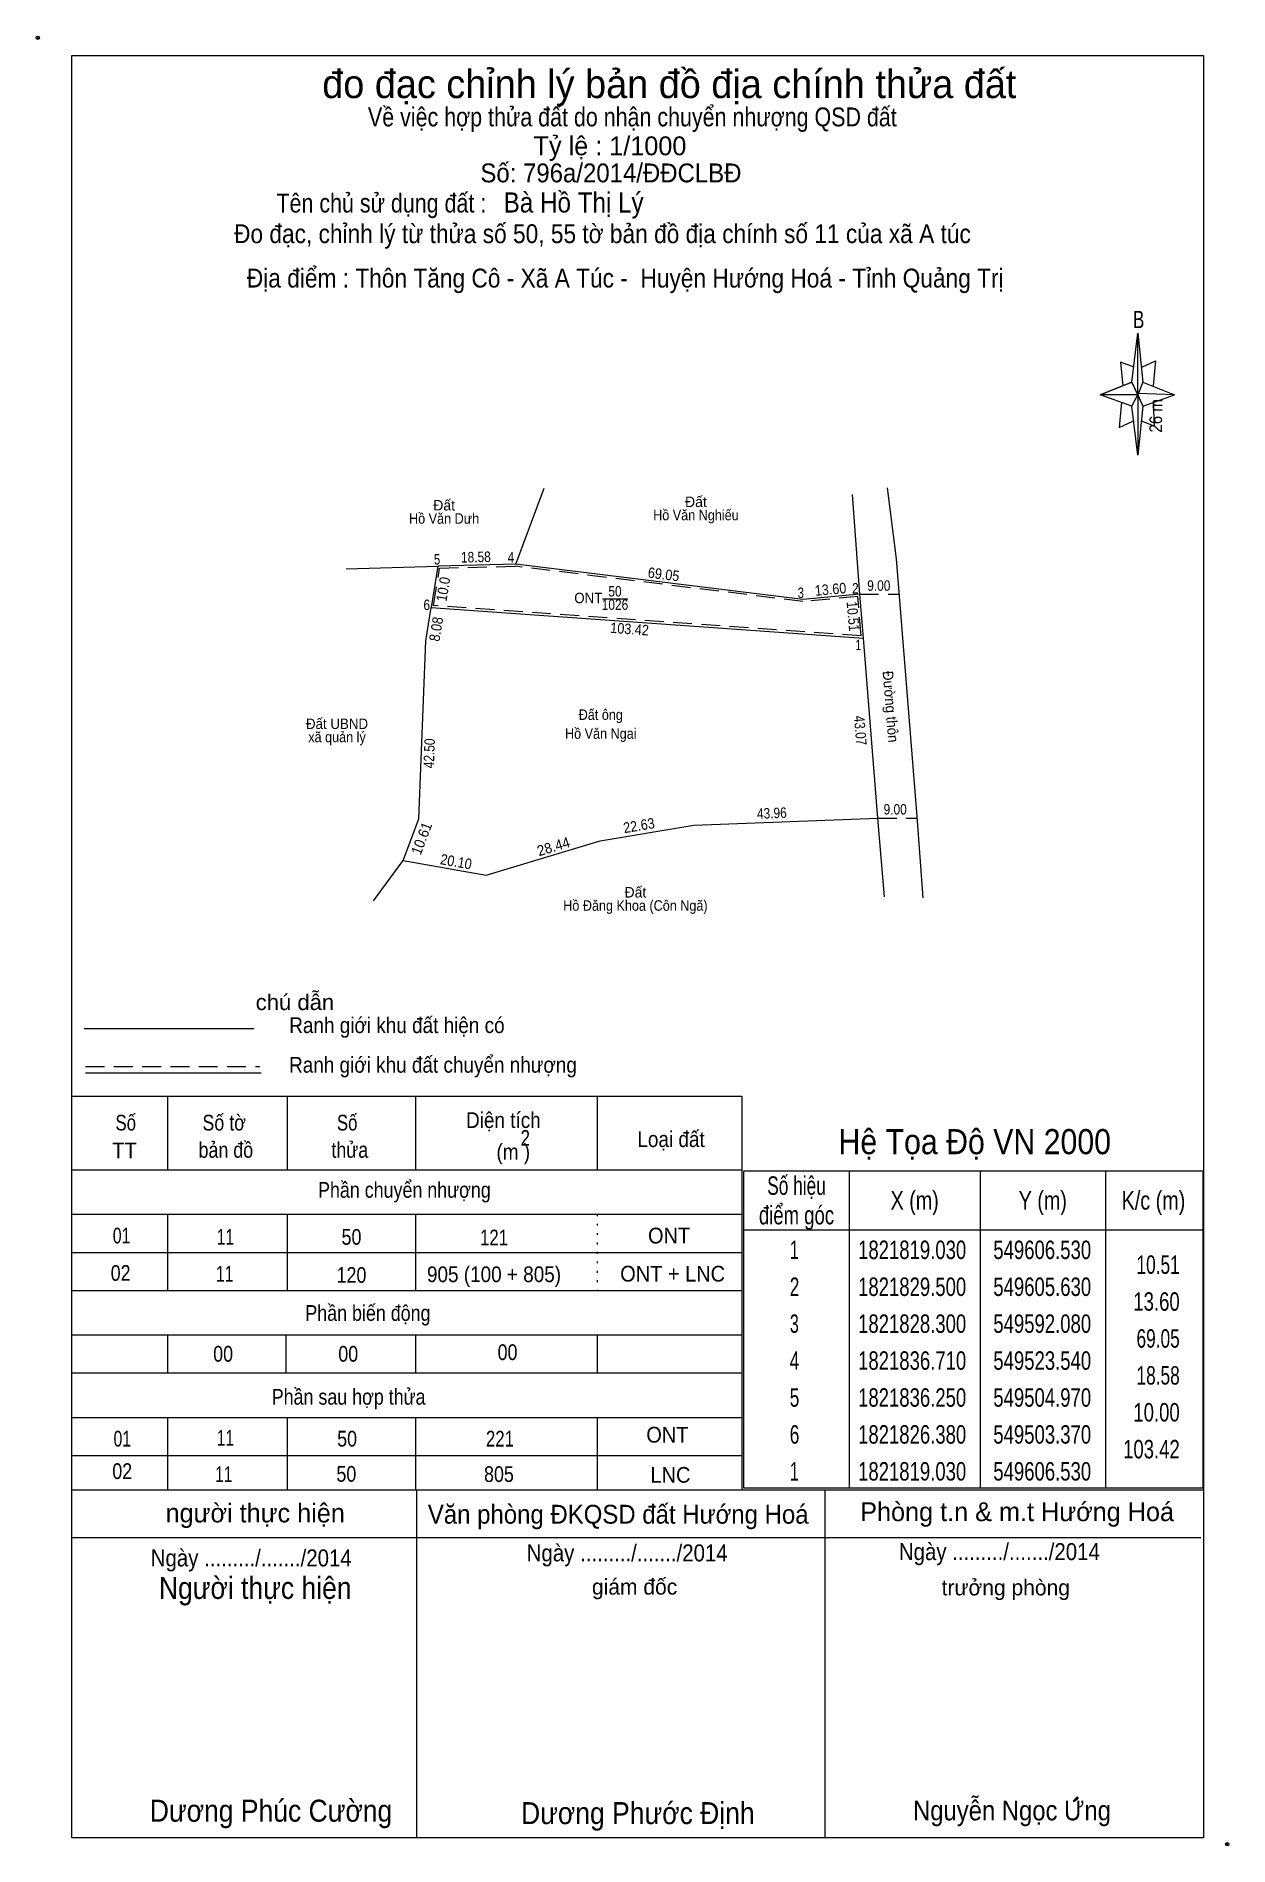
# Model space of a CAD drawing. Header units: metres. Extents: x 549409 to 549694, y 1821531 to 1821963.
import ezdxf
from ezdxf.enums import TextEntityAlignment as Align

# ---------------------------------------------------------------- set-up
doc = ezdxf.new("R2010")
doc.units = ezdxf.units.M
doc.header["$LTSCALE"] = 1.5
doc.header["$PDMODE"] = 32
doc.header["$PDSIZE"] = 0.75
doc.linetypes.add('DOTTED', pattern=[1.5, 0.3, -1.2])
doc.linetypes.add('MEDIUM_DASHED', pattern=[4.5, 3, -1.5])
doc.layers.add('6', color=7, linetype='Continuous', lineweight=13)

msp = doc.modelspace()

# ---------------------------------------------------------------- hatches: boundary and pattern name
at = {"layer": '6'}
msp.add_hatch(color=256, dxfattribs=at).paths.add_polyline_path([(549657.6, 1821542.08), (549657.7, 1821542.18), (549657.74, 1821542.3), (549657.66, 1821542.4), (549657.56, 1821542.44), (549657.44, 1821542.4), (549657.34, 1821542.36), (549656.58, 1821541.53), (549656.78, 1821541.53)])

# ---------------------------------------------------------------- linework, layer by layer
for p, q in [((549670.5, 1821880.12), (549672, 1821891.82)), ((549670.5, 1821874.42), (549663, 1821877.12)), ((549673.2, 1821880.12), (549680.7, 1821877.12)), ((549673.2, 1821874.42), (549672, 1821862.72)), ((549675.6, 1821875.32), (549675.9, 1821869.62)), ((549675.9, 1821869.62), (549672.9, 1821870.82)), ((549523.54, 1821836.71), (549530.3, 1821854.84)), ((549605.63, 1821829.5), (549603.89, 1821853.33)), ((549483.07, 1821835.61), (549504.97, 1821836.25)), ((549544.26, 1821828.43), (549550.27, 1821828.43)), ((549502.07, 1821818.4), (549503.37, 1821826.38)), ((549606.53, 1821819.03), (549606.45, 1821820.03)), ((549609.97, 1821776.1), (549606.53, 1821819.03)), ((549611.56, 1821757.31), (549609.97, 1821776.1)), ((549420.58, 1821725.92), (549461.09, 1821725.92)), ((549420.92, 1821715.34), (549462.84, 1821715.34)), ((549417.76, 1821709.72), (549577.5, 1821709.72)), ((549440.48, 1821709.72), (549440.48, 1821692.16)), ((549469.01, 1821709.72), (549469.01, 1821692.16)), ((549499.66, 1821709.72), (549499.66, 1821692.16)), ((549542.99, 1821709.72), (549542.99, 1821692.16)), ((549577.5, 1821709.72), (549577.5, 1821615.82)), ((549417.58, 1821692.16), (549577.5, 1821692.16)), ((549603.06, 1821691.92), (549603.06, 1821616.16)), ((549634.39, 1821691.92), (549634.39, 1821616.16)), ((549664.22, 1821691.92), (549664.22, 1821616.16)), ((549417.58, 1821681.56), (549577.5, 1821681.56)), ((549440.48, 1821681.56), (549440.48, 1821663.38)), ((549469.01, 1821681.56), (549469.01, 1821663.38)), ((549499.66, 1821681.56), (549499.66, 1821663.38)), ((549578, 1821677.83), (549687.49, 1821677.83)), ((549417.58, 1821672.46), (549577.5, 1821672.46)), ((549417.58, 1821663.38), (549577.5, 1821663.38)), ((549417.58, 1821652.78), (549577.5, 1821652.78)), ((549440.48, 1821652.78), (549440.48, 1821643.7)), ((549468.65, 1821652.78), (549468.65, 1821643.7)), ((549499.66, 1821652.78), (549499.66, 1821643.7)), ((549542.99, 1821652.78), (549542.99, 1821643.7)), ((549417.58, 1821643.7), (549577.5, 1821643.7)), ((549417.58, 1821633.09), (549577.5, 1821633.09)), ((549440.48, 1821633.09), (549440.48, 1821615.82)), ((549469.01, 1821633.09), (549469.01, 1821615.82)), ((549499.66, 1821633.09), (549499.66, 1821615.82)), ((549542.99, 1821633.09), (549542.99, 1821615.82)), ((549417.58, 1821624), (549577.5, 1821624)), ((549417.6, 1821615.82), (549687.6, 1821615.82)), ((549499.85, 1821615.82), (549499.85, 1821532.72)), ((549597.3, 1821615.82), (549597.3, 1821532.72)), ((549417.6, 1821604.42), (549687, 1821604.42))]:
    msp.add_line(p, q, dxfattribs=at)
at = {"layer": '6', "linetype": 'MEDIUM_DASHED'}
for p, q in [((549503.95, 1821826.84), (549505.39, 1821835.76)), ((549505.39, 1821835.76), (549523.49, 1821836.21)), ((549592.06, 1821827.79), (549523.49, 1821836.21)), ((549605.17, 1821828.96), (549592.06, 1821827.79)), ((549605.99, 1821819.57), (549605.17, 1821828.96)), ((549605.63, 1821829.5), (549615.03, 1821829.5)), ((549605.99, 1821819.57), (549503.95, 1821826.84)), ((549609.97, 1821776.1), (549619.35, 1821776.12)), ((549420.92, 1821716.85), (549462.48, 1821716.85))]:
    msp.add_line(p, q, dxfattribs=at)
at = {"layer": '6', "linetype": 'DOTTED'}
msp.add_line((549542.99, 1821681.56), (549542.99, 1821663.38), dxfattribs=at)
at = {"layer": '6'}
for points in [[(549417.6, 1821958.12), (549687.6, 1821958.12), (549687.6, 1821532.72), (549417.6, 1821532.72)], [(549672, 1821891.82), (549673.2, 1821880.12), (549672, 1821877.12)], [(549672, 1821877.12), (549663, 1821877.12), (549670.5, 1821880.12), (549673.2, 1821874.42), (549680.7, 1821877.12), (549672, 1821877.42)], [(549672, 1821877.12), (549672, 1821862.72), (549670.5, 1821874.42)], [(549606.53, 1821819.03), (549605.63, 1821829.5), (549592.08, 1821828.3), (549523.54, 1821836.71), (549504.97, 1821836.25), (549503.37, 1821826.38)], [(549578, 1821691.92), (549687.49, 1821691.92), (549687.49, 1821616.16), (549578, 1821616.16)], [(549657.6, 1821542.08), (549657.7, 1821542.18), (549657.74, 1821542.3), (549657.66, 1821542.4), (549657.56, 1821542.44), (549657.44, 1821542.4), (549657.34, 1821542.36), (549656.58, 1821541.53), (549656.78, 1821541.53)]]:
    msp.add_lwpolyline(points, close=True, dxfattribs=at)
for points in [[(549671.1, 1821883.72), (549667.8, 1821884.92), (549668.4, 1821879.22)], [(549672.9, 1821883.72), (549676.2, 1821885.22), (549675.6, 1821879.22)], [(549672, 1821877.12), (549670.5, 1821880.12), (549663, 1821877.12)], [(549672, 1821877.12), (549673.2, 1821874.42), (549680.7, 1821877.12)], [(549668.1, 1821875.32), (549667.5, 1821869.32), (549670.8, 1821870.82)], [(549620.77, 1821757.11), (549619.32, 1821776.46), (549614.35, 1821837.97), (549612.26, 1821854.92)], [(549496.69, 1821766.01), (549500.44, 1821775.93), (549502.07, 1821818.4)], [(549489.6, 1821756.39), (549496.69, 1821766.01), (549516.48, 1821762.5), (549543.72, 1821770.69), (549566.04, 1821774.42), (549609.97, 1821776.1)]]:
    msp.add_lwpolyline(points, dxfattribs=at)
for p in [(549409.5, 1821962.32), (549693.3, 1821531.22)]:
    msp.add_point(p, dxfattribs=at)

# ---------------------------------------------------------------- texts
for s, height, p in [('đo đạc chỉnh lý bản đồ địa chính thửa đất', 6.75, (549560.185, 1821947.92)), ('Tỷ lệ : 1/1000', 4.5, (549546.025, 1821934.28)), ('Đất', 2.5, (549506.455, 1821849.51)), ('Đất', 2.5, (549566.535, 1821850.33)), ('Đất', 2.5, (549552.095, 1821757.15)), ('người thực hiện', 4.5, (549461.375, 1821608.02)), ('Phòng t.n & m.t Hướng Hoá ', 4.5, (549644, 1821608.32)), ('giám đốc', 3.75, (549551.9, 1821590.79)), ('  trưởng phòng ', 3.749, (549639.765, 1821590.61))]:
    msp.add_text(s, height=height, dxfattribs=at).set_placement(p, align=Align.CENTER)
for s, height, width, p in [('Về việc hợp thửa đất do nhận chuyển nhượng QSD đất', 4.5, 0.85, (549551.36, 1821941.18)), ('Số: 796a/2014/ĐĐCLBĐ', 4.5, 0.95, (549546.255, 1821927.82)), ('Tên chủ sử dụng đất :', 4.5, 0.85, (549491.48, 1821920.62)), ('Đo đạc, chỉnh lý từ thửa số 50, 55 tờ bản đồ địa chính số 11 của xã A túc', 4.5, 0.9, (549544.225, 1821913.31)), ('Địa điểm : Thôn Tăng Cô - Xã A Túc -  Huyện Hướng Hoá - Tỉnh Quảng Trị ', 4.5, 0.9, (549550.415, 1821902.72)), ('B', 4.133, 0.75, (549672.15, 1821893.02)), ('Hồ Văn Nghiếu', 2.5, 0.9, (549566.53, 1821847.17)), ('Hồ Văn Dưh', 2.5, 0.9, (549506.45, 1821846.35)), ('9.00', 2.5, 0.85, (549610.165, 1821830.34)), ('ONT', 2.5, 0.95, (549540.86, 1821827.38)), ('1026', 2.5, 0.85, (549547.22, 1821825.79)), ('50', 2.5, 0.85, (549547.225, 1821828.98)), ('Đất UBND', 2.5, 0.95, (549480.9, 1821797.36)), ('Đất ông', 2.5, 0.9, (549543.83, 1821799.53)), ('xã quản lý', 2.5, 0.9, (549480.895, 1821794.2)), ('Hồ Văn Ngai', 2.5, 0.9, (549543.83, 1821795.03)), ('Hồ Đăng Khoa (Côn Ngã)', 2.5, 0.9, (549552.095, 1821753.99)), ('chú dẫn', 3.75, 1.05, (549470.86, 1821730.29)), ('Ranh giới khu đất hiện có ', 3.75, 0.9, (549495.82, 1821724.8)), ('Ranh giới khu đất chuyển nhượng', 3.75, 0.9, (549503.795, 1821715.34)), ('Số', 3.75, 0.8, (549430.49, 1821701.55)), ('Số tờ', 3.75, 0.85, (549453.975, 1821701.55)), ('Số', 3.75, 0.8, (549483.32, 1821701.55)), ('Diện tích', 3.75, 0.9, (549520.595, 1821702.15)), ('bản đồ', 3.75, 0.85, (549454.375, 1821695.04)), ('thửa', 3.75, 0.85, (549483.95, 1821695.04)), ('2', 3.75, 0.8, (549525.82, 1821697.9)), ('Loại đất', 3.75, 0.9, (549560.6, 1821697.6)), ('Hệ Tọa Độ VN 2000', 6, 0.9, (549633.06, 1821695.89)), ('TT', 3.75, 0.95, (549430.195, 1821694.89)), ('(m )', 3.75, 0.9, (549522.95, 1821694.58)), ('Số hiệu', 4.405, 0.7, (549590.535, 1821686.19)), ('Phần chuyển nhượng', 3.75, 0.85, (549496.975, 1821685.5)), ('X (m)', 4.405, 0.8, (549618.725, 1821682.67)), ('Y (m)', 4.405, 0.8, (549649.29, 1821682.67)), ('K/c (m)', 4.405, 0.8, (549675.7, 1821682.67)), ('điểm góc', 4.405, 0.75, (549590.525, 1821679.15)), ('01', 3.75, 0.75, (549429.495, 1821674.6)), ('11', 3.75, 0.75, (549454.285, 1821674.28)), ('50', 3.75, 0.85, (549484.355, 1821674.28)), ('121', 3.75, 0.8, (549518.36, 1821674.13)), ('ONT', 3.75, 0.95, (549560.135, 1821674.6)), (' 1', 4.405, 0.65, (549589.47, 1821670.87)), ('1821819.030', 4.405, 0.75, (549618.125, 1821670.87)), ('549606.530', 4.405, 0.75, (549649.16, 1821670.87)), ('02', 3.75, 0.85, (549429.265, 1821665.68)), ('11', 3.75, 0.75, (549454.105, 1821665.5)), ('120', 3.75, 0.85, (549484.35, 1821665.2)), ('905 (100 + 805)', 3.75, 0.9, (549518.36, 1821665.36)), ('ONT + LNC', 3.75, 0.95, (549560.975, 1821665.5)), (' 2', 4.405, 0.7, (549589.485, 1821662.06)), ('1821829.500', 4.405, 0.75, (549618.125, 1821662.06)), ('549605.630', 4.405, 0.75, (549649.16, 1821662.06)), ('Phần biến động ', 3.75, 0.85, (549488.865, 1821656.12)), (' 3', 4.405, 0.65, (549589.485, 1821653.25)), ('1821828.300', 4.405, 0.75, (549618.125, 1821653.25)), ('549592.080', 4.405, 0.75, (549649.16, 1821653.25)), ('00', 3.75, 0.85, (549453.725, 1821646.38)), ('00', 3.75, 0.85, (549483.575, 1821646.38)), ('00', 3.75, 0.85, (549521.585, 1821646.77)), (' 4', 4.405, 0.7, (549589.48, 1821644.44)), ('1821836.710', 4.405, 0.75, (549618.125, 1821644.44)), ('549523.540', 4.405, 0.75, (549649.16, 1821644.44)), ('Phần sau hợp thửa', 3.75, 0.85, (549483.67, 1821636.12)), (' 5', 4.405, 0.7, (549589.485, 1821635.63)), ('1821836.250', 4.405, 0.75, (549618.125, 1821635.63)), ('549504.970', 4.405, 0.75, (549649.16, 1821635.63)), ('01', 3.75, 0.75, (549429.665, 1821626.13)), ('11', 3.75, 0.75, (549454.285, 1821626.34)), ('50', 3.75, 0.85, (549483.305, 1821626.13)), ('221', 3.75, 0.8, (549519.77, 1821626.13)), ('ONT', 3.75, 0.95, (549559.725, 1821627.07)), (' 6', 4.405, 0.7, (549589.485, 1821626.82)), ('1821826.380', 4.405, 0.75, (549618.125, 1821626.82)), ('549503.370', 4.405, 0.75, (549649.16, 1821626.82)), ('02', 3.75, 0.85, (549429.655, 1821618.38)), ('11', 3.75, 0.75, (549453.875, 1821617.66)), ('50', 3.75, 0.85, (549483.125, 1821617.73)), ('805', 3.75, 0.85, (549519.535, 1821617.67)), ('LNC', 3.75, 0.95, (549560.46, 1821617.49)), (' 1', 4.405, 0.65, (549589.47, 1821618.01)), ('1821819.030', 4.405, 0.75, (549618.125, 1821618.01)), ('549606.530', 4.405, 0.75, (549649.16, 1821618.01)), ('Văn phòng ĐKQSD đất Hướng Hoá', 4.5, 0.95, (549547.99, 1821607.72)), ('Ngày ........./......./2014', 4.05, 0.9, (549460.43, 1821597.52)), ('Ngày ........./......./2014', 4.05, 0.9, (549550.13, 1821598.72)), ('Ngày ........./......./2014', 4.05, 0.9, (549638.93, 1821599.02)), ('Người thực hiện', 5.249, 0.9, (549461.385, 1821589.76)), ('Dương Phúc Cường', 5.25, 0.9, (549465.155, 1821536.6)), ('Dương Phước Định', 5.25, 0.9, (549552.675, 1821536.02)), ('Nguyễn Ngọc Ưng', 4.725, 0.9, (549641.945, 1821536.92))]:
    msp.add_text(s, height=height, dxfattribs=dict(at, width=width)).set_placement(p, align=Align.CENTER)
at = {"layer": '6', "width": 0.9}
msp.add_text('Bà Hồ Thị Lý', height=4.8, dxfattribs=at).set_placement((549520.66, 1821920.62))
at = {"layer": '6'}
for s, height, rotation, width, p in [('26 m', 2.999, 89.004, 0.9, (549677.769, 1821872.079)), ('18.58', 2.5, 1.419, 0.85, (549514.054, 1821837.15)), ('10.0', 2.5, 80.792, 0.9, (549507.473, 1821830.53)), ('69.05', 2.5, 353.005, 0.9, (549558.683, 1821833.044)), ('13.60', 2.5, 5.061, 0.9, (549598.76, 1821829.47)), ('8.08', 2.5, 80.772, 0.9, (549505.787, 1821821.005)), ('10.51', 2.5, 274.949, 0.85, (549602.781, 1821824.143)), ('103.42', 2.5, 355.925, 0.9, (549550.621, 1821819.988)), ('Đường thôn', 2.5, 274.619, 0.95, (549611.754, 1821802.596)), ('43.07', 2.5, 274.581, 0.85, (549604.514, 1821796.91)), ('42.50', 2.5, 87.802, 0.85, (549504.141, 1821791.502)), ('43.96', 2.5, 2.19, 0.85, (549584.692, 1821776.04)), ('9.00', 2.5, 0.122, 0.85, (549614.077, 1821776.946)), ('10.61', 2.5, 69.292, 0.95, (549502.242, 1821770.818)), ('22.63', 2.5, 9.487, 0.9, (549553.149, 1821773.111)), ('28.44', 2.5, 16.734, 0.95, (549532.905, 1821768.123)), ('20.10', 2.5, 349.942, 0.9, (549509.092, 1821764.477))]:
    msp.add_text(s, height=height, rotation=rotation, dxfattribs=dict(at, width=width)).set_placement(p, align=Align.CENTER)
for s, height, width, p in [(' 5', 2.5, 0.8, (549505.51, 1821836.61)), (' 4', 2.5, 0.85, (549523.18, 1821837.08)), (' 3', 2.5, 0.8, (549592.3, 1821828.62)), (' 2', 2.5, 0.85, (549605.36, 1821829.68)), (' 6', 2.5, 0.85, (549503.1, 1821825.75)), (' 1', 2.5, 0.75, (549605.99, 1821816.19)), ('10.51', 4.405, 0.7, (549681.97, 1821667.34)), ('13.60', 4.405, 0.75, (549681.96, 1821658.53)), ('69.05', 4.405, 0.7, (549681.97, 1821649.72)), ('18.58', 4.405, 0.7, (549681.97, 1821640.91)), ('10.00', 4.405, 0.75, (549681.96, 1821632.1)), ('103.42', 4.405, 0.75, (549681.97, 1821623.3))]:
    msp.add_text(s, height=height, dxfattribs=dict(at, width=width)).set_placement(p, align=Align.RIGHT)

doc.saveas('drawing.dxf')
